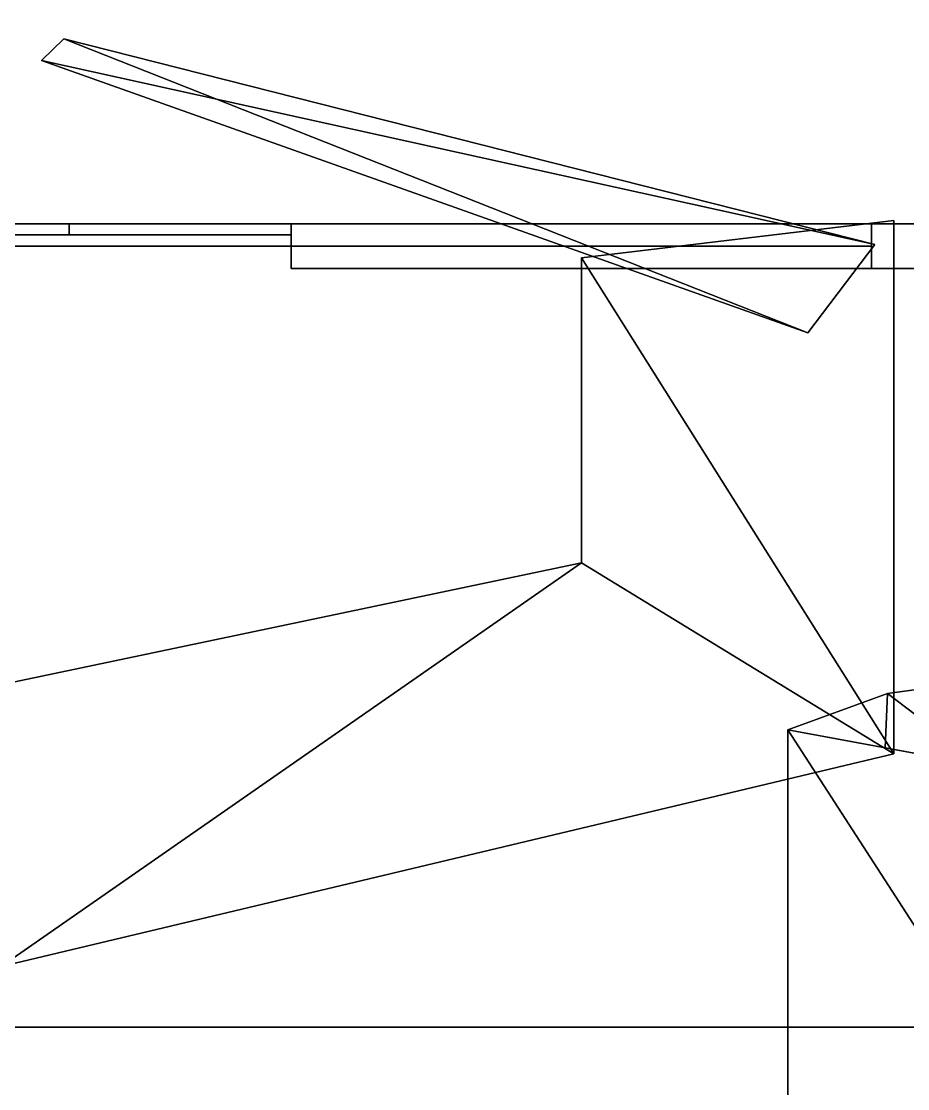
# Model space of a CAD drawing. Extents: x -469 to 3226, y 1395 to 4288.
# Drawn here: x 331.63 to 351.48, y 2120.65 to 2144.56 of the extents above; entities that cross this region are included whole.
import ezdxf

# ---------------------------------------------------------------- set-up
doc = ezdxf.new("R2010")
doc.units = 0
for name, color, linetype in [('LAYER0', 7, 'CONTINUOUS'), ('LAYER1', 7, 'CONTINUOUS'), ('LAYER14', 9, 'CONTINUOUS'), ('LAYER15', 253, 'CONTINUOUS'), ('LAYER16', 253, 'CONTINUOUS'), ('LAYER17', 28, 'CONTINUOUS'), ('LAYER18', 253, 'CONTINUOUS'), ('LAYER19', 253, 'CONTINUOUS'), ('LAYER20', 28, 'CONTINUOUS'), ('LAYER21', 253, 'CONTINUOUS'), ('LAYER22', 253, 'CONTINUOUS'), ('LAYER23', 28, 'CONTINUOUS'), ('LAYER24', 253, 'CONTINUOUS'), ('LAYER25', 253, 'CONTINUOUS'), ('LAYER26', 28, 'CONTINUOUS'), ('LAYER27', 253, 'CONTINUOUS'), ('LAYER28', 253, 'CONTINUOUS'), ('LAYER29', 28, 'CONTINUOUS'), ('LAYER3', 7, 'CONTINUOUS'), ('LAYER336', 9, 'CONTINUOUS'), ('LAYER4', 7, 'CONTINUOUS')]:
    doc.layers.add(name, color=color, linetype=linetype)

msp = doc.modelspace()

# ---------------------------------------------------------------- linework, layer by layer
at = {"layer": 'LAYER0', "invisible_edges": 1}
for points in [[(3116.174, 4288.024, -5), (-468.8259, 1395.024, -5), (-468.8259, 4288.024, -5), (3116.174, 4288.024, -5)], [(-468.8259, 1395.024, -5), (3116.174, 4288.024, -5), (3116.174, 1395.024, -5), (-468.8259, 1395.024, -5)], [(3116.174, 1395.024), (-468.8259, 4288.024), (-468.8259, 1395.024), (3116.174, 1395.024)], [(-468.8259, 4288.024), (3116.174, 1395.024), (3116.174, 4288.024), (-468.8259, 4288.024)]]:
    msp.add_3dface(points, dxfattribs=at)
at = {"layer": 'LAYER14', "invisible_edges": 1}
for points in [[(794.1741, 2158.024, 83), (318.1741, 2140.024, 83), (318.1741, 2158.024, 83), (794.1741, 2158.024, 83)], [(318.1741, 2140.024, 83), (794.1741, 2158.024, 83), (794.1741, 2140.024, 83), (318.1741, 2140.024, 83)], [(794.1741, 2140.024, 2377), (318.1741, 2158.024, 2377), (318.1741, 2140.024, 2377), (794.1741, 2140.024, 2377)], [(318.1741, 2158.024, 2377), (794.1741, 2140.024, 2377), (794.1741, 2158.024, 2377), (318.1741, 2158.024, 2377)], [(794.1741, 2140.024, 2377), (318.1741, 2140.024, 83), (794.1741, 2140.024, 83), (794.1741, 2140.024, 2377)], [(318.1741, 2140.024, 83), (794.1741, 2140.024, 2377), (318.1741, 2140.024, 2377), (318.1741, 2140.024, 83)]]:
    msp.add_3dface(points, dxfattribs=at)
at = {"layer": 'LAYER15'}
for points in [[(351.0303, 2129.498, 176.3), (351.0303, 2129.498, 189.7), (353.3816, 2129.818, 189.7), (351.0303, 2129.498, 176.3)], [(351.0303, 2129.498, 176.3), (353.3816, 2129.818, 189.7), (353.3816, 2129.818, 176.3), (351.0303, 2129.498, 176.3)], [(351.0303, 2129.498, 189.7), (353.1658, 2127.883, 189.7), (353.3816, 2129.818, 189.7), (351.0303, 2129.498, 189.7)], [(353.1658, 2127.883, 176.3), (351.0303, 2129.498, 176.3), (353.3816, 2129.818, 176.3), (353.1658, 2127.883, 176.3)], [(348.7991, 2128.69, 176.3), (348.7991, 2128.69, 189.7), (351.0303, 2129.498, 189.7), (348.7991, 2128.69, 176.3)], [(348.7991, 2128.69, 176.3), (351.0303, 2129.498, 189.7), (351.0303, 2129.498, 176.3), (348.7991, 2128.69, 176.3)], [(348.7991, 2128.69, 189.7), (350.9824, 2128.286, 189.7), (351.0303, 2129.498, 189.7), (348.7991, 2128.69, 189.7)], [(350.9824, 2128.286, 176.3), (348.7991, 2128.69, 176.3), (351.0303, 2129.498, 176.3), (350.9824, 2128.286, 176.3)], [(351.0303, 2129.498, 189.7), (350.9824, 2128.286, 189.7), (353.1658, 2127.883, 189.7), (351.0303, 2129.498, 189.7)], [(350.9824, 2128.286, 176.3), (351.0303, 2129.498, 176.3), (353.1658, 2127.883, 176.3), (350.9824, 2128.286, 176.3)], [(361.5081, 2109.035, 189.7), (361.8991, 2126.269, 189.7), (348.7991, 2128.69, 189.7), (361.5081, 2109.035, 189.7)], [(361.5081, 2109.035, 189.7), (348.7991, 2128.69, 189.7), (348.7991, 2109.035, 189.7), (361.5081, 2109.035, 189.7)], [(361.8991, 2126.269, 176.3), (361.5081, 2109.035, 176.3), (348.7991, 2128.69, 176.3), (361.8991, 2126.269, 176.3)], [(348.7991, 2128.69, 176.3), (361.5081, 2109.035, 176.3), (348.7991, 2109.035, 176.3), (348.7991, 2128.69, 176.3)], [(348.7991, 2128.69, 176.3), (348.7991, 2109.035, 176.3), (348.7991, 2128.69, 189.7), (348.7991, 2128.69, 176.3)], [(348.7991, 2128.69, 189.7), (348.7991, 2109.035, 176.3), (348.7991, 2109.035, 189.7), (348.7991, 2128.69, 189.7)]]:
    msp.add_3dface(points, dxfattribs=at)
at = {"layer": 'LAYER16'}
for points in [[(332.0841, 2143.685, 178), (332.5841, 2144.167, 178), (349.2441, 2137.584, 178), (332.0841, 2143.685, 178)], [(332.0841, 2143.685, 188), (350.7441, 2139.562, 188), (332.5841, 2144.167, 188), (332.0841, 2143.685, 188)], [(349.2441, 2137.584, 178), (332.5841, 2144.167, 178), (350.7441, 2139.562, 178), (349.2441, 2137.584, 178)], [(332.5841, 2144.167, 178), (332.5841, 2144.167, 188), (350.7441, 2139.562, 178), (332.5841, 2144.167, 178)], [(350.7441, 2139.562, 178), (332.5841, 2144.167, 188), (350.7441, 2139.562, 188), (350.7441, 2139.562, 178)], [(349.2441, 2137.584, 188), (350.7441, 2139.562, 188), (332.0841, 2143.685, 188), (349.2441, 2137.584, 188)], [(351.1741, 2128.15, 189), (351.1741, 2140.094, 189), (344.1741, 2139.263, 189), (351.1741, 2128.15, 189)], [(351.1741, 2140.094, 177), (351.1741, 2128.15, 177), (344.1741, 2139.263, 177), (351.1741, 2140.094, 177)], [(351.1741, 2128.15, 189), (351.1741, 2128.15, 177), (351.1741, 2140.094, 177), (351.1741, 2128.15, 189)], [(351.1741, 2128.15, 189), (351.1741, 2140.094, 177), (351.1741, 2140.094, 189), (351.1741, 2128.15, 189)], [(351.1741, 2128.15, 189), (344.1741, 2139.263, 189), (344.1741, 2132.431, 189), (351.1741, 2128.15, 189)], [(344.1741, 2139.263, 177), (351.1741, 2128.15, 177), (344.1741, 2132.431, 177), (344.1741, 2139.263, 177)], [(326.2141, 2128.657, 189), (331.1741, 2123.387, 189), (344.1741, 2132.431, 189), (326.2141, 2128.657, 189)], [(331.1741, 2123.387, 177), (326.2141, 2128.657, 177), (344.1741, 2132.431, 177), (331.1741, 2123.387, 177)], [(344.1741, 2132.431, 189), (331.1741, 2123.387, 189), (351.1741, 2128.15, 189), (344.1741, 2132.431, 189)], [(331.1741, 2123.387, 177), (344.1741, 2132.431, 177), (351.1741, 2128.15, 177), (331.1741, 2123.387, 177)], [(351.1741, 2128.15, 177), (351.1741, 2128.15, 189), (331.1741, 2123.387, 177), (351.1741, 2128.15, 177)], [(331.1741, 2123.387, 177), (351.1741, 2128.15, 189), (331.1741, 2123.387, 189), (331.1741, 2123.387, 177)]]:
    msp.add_3dface(points, dxfattribs=at)
at = {"layer": 'LAYER17'}
for points in [[(337.674, 2140.024, 174), (337.674, 2140.024, 162), (337.674, 2140.024, 174)], [(337.674, 2140.024, 192), (337.674, 2140.024, 204), (337.674, 2140.024, 192)], [(350.674, 2139.024, 174), (350.674, 2140.024, 174), (337.674, 2140.024, 174), (337.674, 2139.024, 174)], [(337.674, 2139.024, 174), (337.674, 2140.024, 174), (337.674, 2140.024, 162), (337.674, 2139.024, 162)], [(337.674, 2139.024, 162), (337.674, 2140.024, 162), (355.674, 2140.024, 162), (355.674, 2139.024, 162)], [(350.674, 2139.024, 192), (350.674, 2140.024, 192), (337.674, 2140.024, 192), (337.674, 2139.024, 192)], [(337.674, 2139.024, 192), (337.674, 2140.024, 192), (337.674, 2140.024, 204), (337.674, 2139.024, 204)], [(337.674, 2139.024, 204), (337.674, 2140.024, 204), (355.674, 2140.024, 204), (355.674, 2139.024, 204)], [(355.674, 2140.024, 162), (337.674, 2140.024, 162), (337.674, 2140.024, 204), (355.674, 2140.024, 204)], [(350.674, 2140.024, 174), (350.674, 2140.024, 192), (350.674, 2140.024, 174)], [(350.674, 2139.024, 174), (350.674, 2140.024, 174), (350.674, 2140.024, 192), (350.674, 2139.024, 192)], [(355.674, 2139.024, 162), (337.674, 2139.024, 162), (337.674, 2139.024, 162), (355.674, 2139.024, 162)], [(355.674, 2139.024, 204), (337.674, 2139.024, 204), (337.674, 2139.024, 204), (355.674, 2139.024, 204)]]:
    msp.add_3dface(points, dxfattribs=at)
for points, invisible_edges in [([(332.6991, 2139.774, 170.9896), (328.4816, 2139.774, 173.8076), (330.174, 2139.774, 177.5), (333.674, 2139.774, 177.5)], 10), ([(328.4816, 2139.774, 192.1924), (332.6991, 2139.774, 195.0104), (333.674, 2139.774, 188.5), (330.174, 2139.774, 188.5)], 10), ([(337.674, 2139.774, 170), (332.6991, 2139.774, 170.9896), (333.674, 2139.774, 177.5), (337.674, 2139.774, 174)], 2), ([(332.6991, 2139.774, 195.0104), (337.674, 2139.774, 196), (337.674, 2139.774, 192), (333.674, 2139.774, 188.5)], 8), ([(326.674, 2139.524, 188.5), (326.674, 2139.524, 177.5), (333.674, 2139.524, 177.5), (333.4645, 2139.524, 188.3167)], 4), ([(333.4645, 2139.524, 188.3167), (333.674, 2139.524, 177.5), (337.674, 2139.524, 174), (337.674, 2139.524, 192)], 5), ([(337.674, 2139.524, 192), (337.674, 2139.524, 174), (350.674, 2139.524, 174), (350.674, 2139.524, 192)], 1), ([(355.674, 2139.024, 162), (350.674, 2139.024, 174), (337.674, 2139.024, 174), (337.674, 2139.024, 162)], 1), ([(355.674, 2139.024, 204), (350.674, 2139.024, 192), (337.674, 2139.024, 192), (337.674, 2139.024, 204)], 1), ([(355.674, 2139.024, 204), (355.674, 2139.024, 162), (350.674, 2139.024, 174), (350.674, 2139.024, 192)], 10)]:
    msp.add_3dface(points, dxfattribs=dict(at, invisible_edges=invisible_edges))
at = {"layer": 'LAYER18'}
for points in [[(351.0303, 2129.498, 699.8), (351.0303, 2129.498, 713.2), (353.3816, 2129.818, 713.2), (351.0303, 2129.498, 699.8)], [(351.0303, 2129.498, 699.8), (353.3816, 2129.818, 713.2), (353.3816, 2129.818, 699.8), (351.0303, 2129.498, 699.8)], [(351.0303, 2129.498, 713.2), (353.1658, 2127.883, 713.2), (353.3816, 2129.818, 713.2), (351.0303, 2129.498, 713.2)], [(353.1658, 2127.883, 699.8), (351.0303, 2129.498, 699.8), (353.3816, 2129.818, 699.8), (353.1658, 2127.883, 699.8)], [(348.7991, 2128.69, 699.8), (348.7991, 2128.69, 713.2), (351.0303, 2129.498, 713.2), (348.7991, 2128.69, 699.8)], [(348.7991, 2128.69, 699.8), (351.0303, 2129.498, 713.2), (351.0303, 2129.498, 699.8), (348.7991, 2128.69, 699.8)], [(348.7991, 2128.69, 713.2), (350.9824, 2128.286, 713.2), (351.0303, 2129.498, 713.2), (348.7991, 2128.69, 713.2)], [(350.9824, 2128.286, 699.8), (348.7991, 2128.69, 699.8), (351.0303, 2129.498, 699.8), (350.9824, 2128.286, 699.8)], [(351.0303, 2129.498, 713.2), (350.9824, 2128.286, 713.2), (353.1658, 2127.883, 713.2), (351.0303, 2129.498, 713.2)], [(350.9824, 2128.286, 699.8), (351.0303, 2129.498, 699.8), (353.1658, 2127.883, 699.8), (350.9824, 2128.286, 699.8)], [(361.5081, 2109.035, 713.2), (361.8991, 2126.269, 713.2), (348.7991, 2128.69, 713.2), (361.5081, 2109.035, 713.2)], [(361.5081, 2109.035, 713.2), (348.7991, 2128.69, 713.2), (348.7991, 2109.035, 713.2), (361.5081, 2109.035, 713.2)], [(361.8991, 2126.269, 699.8), (361.5081, 2109.035, 699.8), (348.7991, 2128.69, 699.8), (361.8991, 2126.269, 699.8)], [(348.7991, 2128.69, 699.8), (361.5081, 2109.035, 699.8), (348.7991, 2109.035, 699.8), (348.7991, 2128.69, 699.8)], [(348.7991, 2128.69, 699.8), (348.7991, 2109.035, 699.8), (348.7991, 2128.69, 713.2), (348.7991, 2128.69, 699.8)], [(348.7991, 2128.69, 713.2), (348.7991, 2109.035, 699.8), (348.7991, 2109.035, 713.2), (348.7991, 2128.69, 713.2)]]:
    msp.add_3dface(points, dxfattribs=at)
at = {"layer": 'LAYER19'}
for points in [[(332.0841, 2143.685, 701.5), (332.5841, 2144.167, 701.5), (349.2441, 2137.584, 701.5), (332.0841, 2143.685, 701.5)], [(332.0841, 2143.685, 711.5), (350.7441, 2139.562, 711.5), (332.5841, 2144.167, 711.5), (332.0841, 2143.685, 711.5)], [(349.2441, 2137.584, 701.5), (332.5841, 2144.167, 701.5), (350.7441, 2139.562, 701.5), (349.2441, 2137.584, 701.5)], [(332.5841, 2144.167, 701.5), (332.5841, 2144.167, 711.5), (350.7441, 2139.562, 701.5), (332.5841, 2144.167, 701.5)], [(350.7441, 2139.562, 701.5), (332.5841, 2144.167, 711.5), (350.7441, 2139.562, 711.5), (350.7441, 2139.562, 701.5)], [(349.2441, 2137.584, 711.5), (350.7441, 2139.562, 711.5), (332.0841, 2143.685, 711.5), (349.2441, 2137.584, 711.5)], [(351.1741, 2128.15, 712.5), (351.1741, 2140.094, 712.5), (344.1741, 2139.263, 712.5), (351.1741, 2128.15, 712.5)], [(351.1741, 2140.094, 700.5), (351.1741, 2128.15, 700.5), (344.1741, 2139.263, 700.5), (351.1741, 2140.094, 700.5)], [(351.1741, 2128.15, 712.5), (351.1741, 2128.15, 700.5), (351.1741, 2140.094, 700.5), (351.1741, 2128.15, 712.5)], [(351.1741, 2128.15, 712.5), (351.1741, 2140.094, 700.5), (351.1741, 2140.094, 712.5), (351.1741, 2128.15, 712.5)], [(351.1741, 2128.15, 712.5), (344.1741, 2139.263, 712.5), (344.1741, 2132.431, 712.5), (351.1741, 2128.15, 712.5)], [(344.1741, 2139.263, 700.5), (351.1741, 2128.15, 700.5), (344.1741, 2132.431, 700.5), (344.1741, 2139.263, 700.5)], [(326.2141, 2128.657, 712.5), (331.1741, 2123.387, 712.5), (344.1741, 2132.431, 712.5), (326.2141, 2128.657, 712.5)], [(331.1741, 2123.387, 700.5), (326.2141, 2128.657, 700.5), (344.1741, 2132.431, 700.5), (331.1741, 2123.387, 700.5)], [(344.1741, 2132.431, 712.5), (331.1741, 2123.387, 712.5), (351.1741, 2128.15, 712.5), (344.1741, 2132.431, 712.5)], [(331.1741, 2123.387, 700.5), (344.1741, 2132.431, 700.5), (351.1741, 2128.15, 700.5), (331.1741, 2123.387, 700.5)], [(351.1741, 2128.15, 700.5), (351.1741, 2128.15, 712.5), (331.1741, 2123.387, 700.5), (351.1741, 2128.15, 700.5)], [(331.1741, 2123.387, 700.5), (351.1741, 2128.15, 712.5), (331.1741, 2123.387, 712.5), (331.1741, 2123.387, 700.5)]]:
    msp.add_3dface(points, dxfattribs=at)
at = {"layer": 'LAYER20'}
for points in [[(337.674, 2140.024, 697.5), (337.674, 2140.024, 685.5), (337.674, 2140.024, 697.5)], [(337.674, 2140.024, 715.5), (337.674, 2140.024, 727.5), (337.674, 2140.024, 715.5)], [(350.674, 2139.024, 697.5), (350.674, 2140.024, 697.5), (337.674, 2140.024, 697.5), (337.674, 2139.024, 697.5)], [(337.674, 2139.024, 697.5), (337.674, 2140.024, 697.5), (337.674, 2140.024, 685.5), (337.674, 2139.024, 685.5)], [(337.674, 2139.024, 685.5), (337.674, 2140.024, 685.5), (355.674, 2140.024, 685.5), (355.674, 2139.024, 685.5)], [(350.674, 2139.024, 715.5), (350.674, 2140.024, 715.5), (337.674, 2140.024, 715.5), (337.674, 2139.024, 715.5)], [(337.674, 2139.024, 715.5), (337.674, 2140.024, 715.5), (337.674, 2140.024, 727.5), (337.674, 2139.024, 727.5)], [(337.674, 2139.024, 727.5), (337.674, 2140.024, 727.5), (355.674, 2140.024, 727.5), (355.674, 2139.024, 727.5)], [(355.674, 2140.024, 685.5), (337.674, 2140.024, 685.5), (337.674, 2140.024, 727.5), (355.674, 2140.024, 727.5)], [(350.674, 2140.024, 697.5), (350.674, 2140.024, 715.5), (350.674, 2140.024, 697.5)], [(350.674, 2139.024, 697.5), (350.674, 2140.024, 697.5), (350.674, 2140.024, 715.5), (350.674, 2139.024, 715.5)], [(355.674, 2139.024, 685.5), (337.674, 2139.024, 685.5), (337.674, 2139.024, 685.5), (355.674, 2139.024, 685.5)], [(355.674, 2139.024, 727.5), (337.674, 2139.024, 727.5), (337.674, 2139.024, 727.5), (355.674, 2139.024, 727.5)]]:
    msp.add_3dface(points, dxfattribs=at)
for points, invisible_edges in [([(332.6991, 2139.774, 694.4896), (328.4816, 2139.774, 697.3076), (330.174, 2139.774, 701), (333.674, 2139.774, 701)], 10), ([(328.4816, 2139.774, 715.6924), (332.6991, 2139.774, 718.5104), (333.674, 2139.774, 712), (330.174, 2139.774, 712)], 10), ([(337.674, 2139.774, 693.5), (332.6991, 2139.774, 694.4896), (333.674, 2139.774, 701), (337.674, 2139.774, 697.5)], 2), ([(332.6991, 2139.774, 718.5104), (337.674, 2139.774, 719.5), (337.674, 2139.774, 715.5), (333.674, 2139.774, 712)], 8), ([(326.674, 2139.524, 712), (326.674, 2139.524, 701), (333.674, 2139.524, 701), (333.4645, 2139.524, 711.8167)], 4), ([(333.4645, 2139.524, 711.8167), (333.674, 2139.524, 701), (337.674, 2139.524, 697.5), (337.674, 2139.524, 715.5)], 5), ([(337.674, 2139.524, 715.5), (337.674, 2139.524, 697.5), (350.674, 2139.524, 697.5), (350.674, 2139.524, 715.5)], 1), ([(355.674, 2139.024, 685.5), (350.674, 2139.024, 697.5), (337.674, 2139.024, 697.5), (337.674, 2139.024, 685.5)], 1), ([(355.674, 2139.024, 727.5), (350.674, 2139.024, 715.5), (337.674, 2139.024, 715.5), (337.674, 2139.024, 727.5)], 1), ([(355.674, 2139.024, 727.5), (355.674, 2139.024, 685.5), (350.674, 2139.024, 697.5), (350.674, 2139.024, 715.5)], 10)]:
    msp.add_3dface(points, dxfattribs=dict(at, invisible_edges=invisible_edges))
at = {"layer": 'LAYER21'}
for points in [[(351.0303, 2129.498, 1223.3), (351.0303, 2129.498, 1236.7), (353.3816, 2129.818, 1236.7), (351.0303, 2129.498, 1223.3)], [(351.0303, 2129.498, 1223.3), (353.3816, 2129.818, 1236.7), (353.3816, 2129.818, 1223.3), (351.0303, 2129.498, 1223.3)], [(351.0303, 2129.498, 1236.7), (353.1658, 2127.883, 1236.7), (353.3816, 2129.818, 1236.7), (351.0303, 2129.498, 1236.7)], [(353.1658, 2127.883, 1223.3), (351.0303, 2129.498, 1223.3), (353.3816, 2129.818, 1223.3), (353.1658, 2127.883, 1223.3)], [(348.7991, 2128.69, 1223.3), (348.7991, 2128.69, 1236.7), (351.0303, 2129.498, 1236.7), (348.7991, 2128.69, 1223.3)], [(348.7991, 2128.69, 1223.3), (351.0303, 2129.498, 1236.7), (351.0303, 2129.498, 1223.3), (348.7991, 2128.69, 1223.3)], [(348.7991, 2128.69, 1236.7), (350.9824, 2128.286, 1236.7), (351.0303, 2129.498, 1236.7), (348.7991, 2128.69, 1236.7)], [(350.9824, 2128.286, 1223.3), (348.7991, 2128.69, 1223.3), (351.0303, 2129.498, 1223.3), (350.9824, 2128.286, 1223.3)], [(351.0303, 2129.498, 1236.7), (350.9824, 2128.286, 1236.7), (353.1658, 2127.883, 1236.7), (351.0303, 2129.498, 1236.7)], [(350.9824, 2128.286, 1223.3), (351.0303, 2129.498, 1223.3), (353.1658, 2127.883, 1223.3), (350.9824, 2128.286, 1223.3)], [(361.5081, 2109.035, 1236.7), (361.8991, 2126.269, 1236.7), (348.7991, 2128.69, 1236.7), (361.5081, 2109.035, 1236.7)], [(361.5081, 2109.035, 1236.7), (348.7991, 2128.69, 1236.7), (348.7991, 2109.035, 1236.7), (361.5081, 2109.035, 1236.7)], [(361.8991, 2126.269, 1223.3), (361.5081, 2109.035, 1223.3), (348.7991, 2128.69, 1223.3), (361.8991, 2126.269, 1223.3)], [(348.7991, 2128.69, 1223.3), (361.5081, 2109.035, 1223.3), (348.7991, 2109.035, 1223.3), (348.7991, 2128.69, 1223.3)], [(348.7991, 2128.69, 1223.3), (348.7991, 2109.035, 1223.3), (348.7991, 2128.69, 1236.7), (348.7991, 2128.69, 1223.3)], [(348.7991, 2128.69, 1236.7), (348.7991, 2109.035, 1223.3), (348.7991, 2109.035, 1236.7), (348.7991, 2128.69, 1236.7)]]:
    msp.add_3dface(points, dxfattribs=at)
at = {"layer": 'LAYER22'}
for points in [[(332.0841, 2143.685, 1225), (332.5841, 2144.167, 1225), (349.2441, 2137.584, 1225), (332.0841, 2143.685, 1225)], [(332.0841, 2143.685, 1235), (350.7441, 2139.562, 1235), (332.5841, 2144.167, 1235), (332.0841, 2143.685, 1235)], [(349.2441, 2137.584, 1225), (332.5841, 2144.167, 1225), (350.7441, 2139.562, 1225), (349.2441, 2137.584, 1225)], [(332.5841, 2144.167, 1225), (332.5841, 2144.167, 1235), (350.7441, 2139.562, 1225), (332.5841, 2144.167, 1225)], [(350.7441, 2139.562, 1225), (332.5841, 2144.167, 1235), (350.7441, 2139.562, 1235), (350.7441, 2139.562, 1225)], [(349.2441, 2137.584, 1235), (350.7441, 2139.562, 1235), (332.0841, 2143.685, 1235), (349.2441, 2137.584, 1235)], [(351.1741, 2128.15, 1236), (351.1741, 2140.094, 1236), (344.1741, 2139.263, 1236), (351.1741, 2128.15, 1236)], [(351.1741, 2140.094, 1224), (351.1741, 2128.15, 1224), (344.1741, 2139.263, 1224), (351.1741, 2140.094, 1224)], [(351.1741, 2128.15, 1236), (351.1741, 2128.15, 1224), (351.1741, 2140.094, 1224), (351.1741, 2128.15, 1236)], [(351.1741, 2128.15, 1236), (351.1741, 2140.094, 1224), (351.1741, 2140.094, 1236), (351.1741, 2128.15, 1236)], [(351.1741, 2128.15, 1236), (344.1741, 2139.263, 1236), (344.1741, 2132.431, 1236), (351.1741, 2128.15, 1236)], [(344.1741, 2139.263, 1224), (351.1741, 2128.15, 1224), (344.1741, 2132.431, 1224), (344.1741, 2139.263, 1224)], [(326.2141, 2128.657, 1236), (331.1741, 2123.387, 1236), (344.1741, 2132.431, 1236), (326.2141, 2128.657, 1236)], [(331.1741, 2123.387, 1224), (326.2141, 2128.657, 1224), (344.1741, 2132.431, 1224), (331.1741, 2123.387, 1224)], [(344.1741, 2132.431, 1236), (331.1741, 2123.387, 1236), (351.1741, 2128.15, 1236), (344.1741, 2132.431, 1236)], [(331.1741, 2123.387, 1224), (344.1741, 2132.431, 1224), (351.1741, 2128.15, 1224), (331.1741, 2123.387, 1224)], [(351.1741, 2128.15, 1224), (351.1741, 2128.15, 1236), (331.1741, 2123.387, 1224), (351.1741, 2128.15, 1224)], [(331.1741, 2123.387, 1224), (351.1741, 2128.15, 1236), (331.1741, 2123.387, 1236), (331.1741, 2123.387, 1224)]]:
    msp.add_3dface(points, dxfattribs=at)
at = {"layer": 'LAYER23'}
for points in [[(337.674, 2140.024, 1221), (337.674, 2140.024, 1209), (337.674, 2140.024, 1221)], [(337.674, 2140.024, 1239), (337.674, 2140.024, 1251), (337.674, 2140.024, 1239)], [(350.674, 2139.024, 1221), (350.674, 2140.024, 1221), (337.674, 2140.024, 1221), (337.674, 2139.024, 1221)], [(337.674, 2139.024, 1221), (337.674, 2140.024, 1221), (337.674, 2140.024, 1209), (337.674, 2139.024, 1209)], [(337.674, 2139.024, 1209), (337.674, 2140.024, 1209), (355.674, 2140.024, 1209), (355.674, 2139.024, 1209)], [(350.674, 2139.024, 1239), (350.674, 2140.024, 1239), (337.674, 2140.024, 1239), (337.674, 2139.024, 1239)], [(337.674, 2139.024, 1239), (337.674, 2140.024, 1239), (337.674, 2140.024, 1251), (337.674, 2139.024, 1251)], [(337.674, 2139.024, 1251), (337.674, 2140.024, 1251), (355.674, 2140.024, 1251), (355.674, 2139.024, 1251)], [(355.674, 2140.024, 1209), (337.674, 2140.024, 1209), (337.674, 2140.024, 1251), (355.674, 2140.024, 1251)], [(350.674, 2140.024, 1221), (350.674, 2140.024, 1239), (350.674, 2140.024, 1221)], [(350.674, 2139.024, 1221), (350.674, 2140.024, 1221), (350.674, 2140.024, 1239), (350.674, 2139.024, 1239)], [(355.674, 2139.024, 1209), (337.674, 2139.024, 1209), (337.674, 2139.024, 1209), (355.674, 2139.024, 1209)], [(355.674, 2139.024, 1251), (337.674, 2139.024, 1251), (337.674, 2139.024, 1251), (355.674, 2139.024, 1251)]]:
    msp.add_3dface(points, dxfattribs=at)
for points, invisible_edges in [([(332.6991, 2139.774, 1217.99), (328.4816, 2139.774, 1220.808), (330.174, 2139.774, 1224.5), (333.674, 2139.774, 1224.5)], 10), ([(328.4816, 2139.774, 1239.192), (332.6991, 2139.774, 1242.01), (333.674, 2139.774, 1235.5), (330.174, 2139.774, 1235.5)], 10), ([(337.674, 2139.774, 1217), (332.6991, 2139.774, 1217.99), (333.674, 2139.774, 1224.5), (337.674, 2139.774, 1221)], 2), ([(332.6991, 2139.774, 1242.01), (337.674, 2139.774, 1243), (337.674, 2139.774, 1239), (333.674, 2139.774, 1235.5)], 8), ([(326.674, 2139.524, 1235.5), (326.674, 2139.524, 1224.5), (333.674, 2139.524, 1224.5), (333.4645, 2139.524, 1235.317)], 4), ([(333.4645, 2139.524, 1235.317), (333.674, 2139.524, 1224.5), (337.674, 2139.524, 1221), (337.674, 2139.524, 1239)], 5), ([(337.674, 2139.524, 1239), (337.674, 2139.524, 1221), (350.674, 2139.524, 1221), (350.674, 2139.524, 1239)], 1), ([(355.674, 2139.024, 1209), (350.674, 2139.024, 1221), (337.674, 2139.024, 1221), (337.674, 2139.024, 1209)], 1), ([(355.674, 2139.024, 1251), (350.674, 2139.024, 1239), (337.674, 2139.024, 1239), (337.674, 2139.024, 1251)], 1), ([(355.674, 2139.024, 1251), (355.674, 2139.024, 1209), (350.674, 2139.024, 1221), (350.674, 2139.024, 1239)], 10)]:
    msp.add_3dface(points, dxfattribs=dict(at, invisible_edges=invisible_edges))
at = {"layer": 'LAYER24'}
for points in [[(351.0303, 2129.498, 1746.8), (351.0303, 2129.498, 1760.2), (353.3816, 2129.818, 1760.2), (351.0303, 2129.498, 1746.8)], [(351.0303, 2129.498, 1746.8), (353.3816, 2129.818, 1760.2), (353.3816, 2129.818, 1746.8), (351.0303, 2129.498, 1746.8)], [(351.0303, 2129.498, 1760.2), (353.1658, 2127.883, 1760.2), (353.3816, 2129.818, 1760.2), (351.0303, 2129.498, 1760.2)], [(353.1658, 2127.883, 1746.8), (351.0303, 2129.498, 1746.8), (353.3816, 2129.818, 1746.8), (353.1658, 2127.883, 1746.8)], [(348.7991, 2128.69, 1746.8), (348.7991, 2128.69, 1760.2), (351.0303, 2129.498, 1760.2), (348.7991, 2128.69, 1746.8)], [(348.7991, 2128.69, 1746.8), (351.0303, 2129.498, 1760.2), (351.0303, 2129.498, 1746.8), (348.7991, 2128.69, 1746.8)], [(348.7991, 2128.69, 1760.2), (350.9824, 2128.286, 1760.2), (351.0303, 2129.498, 1760.2), (348.7991, 2128.69, 1760.2)], [(350.9824, 2128.286, 1746.8), (348.7991, 2128.69, 1746.8), (351.0303, 2129.498, 1746.8), (350.9824, 2128.286, 1746.8)], [(351.0303, 2129.498, 1760.2), (350.9824, 2128.286, 1760.2), (353.1658, 2127.883, 1760.2), (351.0303, 2129.498, 1760.2)], [(350.9824, 2128.286, 1746.8), (351.0303, 2129.498, 1746.8), (353.1658, 2127.883, 1746.8), (350.9824, 2128.286, 1746.8)], [(361.5081, 2109.035, 1760.2), (361.8991, 2126.269, 1760.2), (348.7991, 2128.69, 1760.2), (361.5081, 2109.035, 1760.2)], [(361.5081, 2109.035, 1760.2), (348.7991, 2128.69, 1760.2), (348.7991, 2109.035, 1760.2), (361.5081, 2109.035, 1760.2)], [(361.8991, 2126.269, 1746.8), (361.5081, 2109.035, 1746.8), (348.7991, 2128.69, 1746.8), (361.8991, 2126.269, 1746.8)], [(348.7991, 2128.69, 1746.8), (361.5081, 2109.035, 1746.8), (348.7991, 2109.035, 1746.8), (348.7991, 2128.69, 1746.8)], [(348.7991, 2128.69, 1746.8), (348.7991, 2109.035, 1746.8), (348.7991, 2128.69, 1760.2), (348.7991, 2128.69, 1746.8)], [(348.7991, 2128.69, 1760.2), (348.7991, 2109.035, 1746.8), (348.7991, 2109.035, 1760.2), (348.7991, 2128.69, 1760.2)]]:
    msp.add_3dface(points, dxfattribs=at)
at = {"layer": 'LAYER25'}
for points in [[(332.0841, 2143.685, 1748.5), (332.5841, 2144.167, 1748.5), (349.2441, 2137.584, 1748.5), (332.0841, 2143.685, 1748.5)], [(332.0841, 2143.685, 1758.5), (350.7441, 2139.562, 1758.5), (332.5841, 2144.167, 1758.5), (332.0841, 2143.685, 1758.5)], [(349.2441, 2137.584, 1748.5), (332.5841, 2144.167, 1748.5), (350.7441, 2139.562, 1748.5), (349.2441, 2137.584, 1748.5)], [(332.5841, 2144.167, 1748.5), (332.5841, 2144.167, 1758.5), (350.7441, 2139.562, 1748.5), (332.5841, 2144.167, 1748.5)], [(350.7441, 2139.562, 1748.5), (332.5841, 2144.167, 1758.5), (350.7441, 2139.562, 1758.5), (350.7441, 2139.562, 1748.5)], [(349.2441, 2137.584, 1758.5), (350.7441, 2139.562, 1758.5), (332.0841, 2143.685, 1758.5), (349.2441, 2137.584, 1758.5)], [(351.1741, 2128.15, 1759.5), (351.1741, 2140.094, 1759.5), (344.1741, 2139.263, 1759.5), (351.1741, 2128.15, 1759.5)], [(351.1741, 2140.094, 1747.5), (351.1741, 2128.15, 1747.5), (344.1741, 2139.263, 1747.5), (351.1741, 2140.094, 1747.5)], [(351.1741, 2128.15, 1759.5), (351.1741, 2128.15, 1747.5), (351.1741, 2140.094, 1747.5), (351.1741, 2128.15, 1759.5)], [(351.1741, 2128.15, 1759.5), (351.1741, 2140.094, 1747.5), (351.1741, 2140.094, 1759.5), (351.1741, 2128.15, 1759.5)], [(351.1741, 2128.15, 1759.5), (344.1741, 2139.263, 1759.5), (344.1741, 2132.431, 1759.5), (351.1741, 2128.15, 1759.5)], [(344.1741, 2139.263, 1747.5), (351.1741, 2128.15, 1747.5), (344.1741, 2132.431, 1747.5), (344.1741, 2139.263, 1747.5)], [(326.2141, 2128.657, 1759.5), (331.1741, 2123.387, 1759.5), (344.1741, 2132.431, 1759.5), (326.2141, 2128.657, 1759.5)], [(331.1741, 2123.387, 1747.5), (326.2141, 2128.657, 1747.5), (344.1741, 2132.431, 1747.5), (331.1741, 2123.387, 1747.5)], [(344.1741, 2132.431, 1759.5), (331.1741, 2123.387, 1759.5), (351.1741, 2128.15, 1759.5), (344.1741, 2132.431, 1759.5)], [(331.1741, 2123.387, 1747.5), (344.1741, 2132.431, 1747.5), (351.1741, 2128.15, 1747.5), (331.1741, 2123.387, 1747.5)], [(351.1741, 2128.15, 1747.5), (351.1741, 2128.15, 1759.5), (331.1741, 2123.387, 1747.5), (351.1741, 2128.15, 1747.5)], [(331.1741, 2123.387, 1747.5), (351.1741, 2128.15, 1759.5), (331.1741, 2123.387, 1759.5), (331.1741, 2123.387, 1747.5)]]:
    msp.add_3dface(points, dxfattribs=at)
at = {"layer": 'LAYER26'}
for points in [[(337.674, 2140.024, 1744.5), (337.674, 2140.024, 1732.5), (337.674, 2140.024, 1744.5)], [(337.674, 2140.024, 1762.5), (337.674, 2140.024, 1774.5), (337.674, 2140.024, 1762.5)], [(350.674, 2139.024, 1744.5), (350.674, 2140.024, 1744.5), (337.674, 2140.024, 1744.5), (337.674, 2139.024, 1744.5)], [(337.674, 2139.024, 1744.5), (337.674, 2140.024, 1744.5), (337.674, 2140.024, 1732.5), (337.674, 2139.024, 1732.5)], [(337.674, 2139.024, 1732.5), (337.674, 2140.024, 1732.5), (355.674, 2140.024, 1732.5), (355.674, 2139.024, 1732.5)], [(350.674, 2139.024, 1762.5), (350.674, 2140.024, 1762.5), (337.674, 2140.024, 1762.5), (337.674, 2139.024, 1762.5)], [(337.674, 2139.024, 1762.5), (337.674, 2140.024, 1762.5), (337.674, 2140.024, 1774.5), (337.674, 2139.024, 1774.5)], [(337.674, 2139.024, 1774.5), (337.674, 2140.024, 1774.5), (355.674, 2140.024, 1774.5), (355.674, 2139.024, 1774.5)], [(355.674, 2140.024, 1732.5), (337.674, 2140.024, 1732.5), (337.674, 2140.024, 1774.5), (355.674, 2140.024, 1774.5)], [(350.674, 2140.024, 1744.5), (350.674, 2140.024, 1762.5), (350.674, 2140.024, 1744.5)], [(350.674, 2139.024, 1744.5), (350.674, 2140.024, 1744.5), (350.674, 2140.024, 1762.5), (350.674, 2139.024, 1762.5)], [(355.674, 2139.024, 1732.5), (337.674, 2139.024, 1732.5), (337.674, 2139.024, 1732.5), (355.674, 2139.024, 1732.5)], [(355.674, 2139.024, 1774.5), (337.674, 2139.024, 1774.5), (337.674, 2139.024, 1774.5), (355.674, 2139.024, 1774.5)]]:
    msp.add_3dface(points, dxfattribs=at)
for points, invisible_edges in [([(332.6991, 2139.774, 1741.49), (328.4816, 2139.774, 1744.308), (330.174, 2139.774, 1748), (333.674, 2139.774, 1748)], 10), ([(328.4816, 2139.774, 1762.692), (332.6991, 2139.774, 1765.51), (333.674, 2139.774, 1759), (330.174, 2139.774, 1759)], 10), ([(337.674, 2139.774, 1740.5), (332.6991, 2139.774, 1741.49), (333.674, 2139.774, 1748), (337.674, 2139.774, 1744.5)], 2), ([(332.6991, 2139.774, 1765.51), (337.674, 2139.774, 1766.5), (337.674, 2139.774, 1762.5), (333.674, 2139.774, 1759)], 8), ([(326.674, 2139.524, 1759), (326.674, 2139.524, 1748), (333.674, 2139.524, 1748), (333.4645, 2139.524, 1758.817)], 4), ([(333.4645, 2139.524, 1758.817), (333.674, 2139.524, 1748), (337.674, 2139.524, 1744.5), (337.674, 2139.524, 1762.5)], 5), ([(337.674, 2139.524, 1762.5), (337.674, 2139.524, 1744.5), (350.674, 2139.524, 1744.5), (350.674, 2139.524, 1762.5)], 1), ([(355.674, 2139.024, 1732.5), (350.674, 2139.024, 1744.5), (337.674, 2139.024, 1744.5), (337.674, 2139.024, 1732.5)], 1), ([(355.674, 2139.024, 1774.5), (350.674, 2139.024, 1762.5), (337.674, 2139.024, 1762.5), (337.674, 2139.024, 1774.5)], 1), ([(355.674, 2139.024, 1774.5), (355.674, 2139.024, 1732.5), (350.674, 2139.024, 1744.5), (350.674, 2139.024, 1762.5)], 10)]:
    msp.add_3dface(points, dxfattribs=dict(at, invisible_edges=invisible_edges))
at = {"layer": 'LAYER27'}
for points in [[(351.0303, 2129.498, 2270.3), (351.0303, 2129.498, 2283.7), (353.3816, 2129.818, 2283.7), (351.0303, 2129.498, 2270.3)], [(351.0303, 2129.498, 2270.3), (353.3816, 2129.818, 2283.7), (353.3816, 2129.818, 2270.3), (351.0303, 2129.498, 2270.3)], [(351.0303, 2129.498, 2283.7), (353.1658, 2127.883, 2283.7), (353.3816, 2129.818, 2283.7), (351.0303, 2129.498, 2283.7)], [(353.1658, 2127.883, 2270.3), (351.0303, 2129.498, 2270.3), (353.3816, 2129.818, 2270.3), (353.1658, 2127.883, 2270.3)], [(348.7991, 2128.69, 2270.3), (348.7991, 2128.69, 2283.7), (351.0303, 2129.498, 2283.7), (348.7991, 2128.69, 2270.3)], [(348.7991, 2128.69, 2270.3), (351.0303, 2129.498, 2283.7), (351.0303, 2129.498, 2270.3), (348.7991, 2128.69, 2270.3)], [(348.7991, 2128.69, 2283.7), (350.9824, 2128.286, 2283.7), (351.0303, 2129.498, 2283.7), (348.7991, 2128.69, 2283.7)], [(350.9824, 2128.286, 2270.3), (348.7991, 2128.69, 2270.3), (351.0303, 2129.498, 2270.3), (350.9824, 2128.286, 2270.3)], [(351.0303, 2129.498, 2283.7), (350.9824, 2128.286, 2283.7), (353.1658, 2127.883, 2283.7), (351.0303, 2129.498, 2283.7)], [(350.9824, 2128.286, 2270.3), (351.0303, 2129.498, 2270.3), (353.1658, 2127.883, 2270.3), (350.9824, 2128.286, 2270.3)], [(361.5081, 2109.035, 2283.7), (361.8991, 2126.269, 2283.7), (348.7991, 2128.69, 2283.7), (361.5081, 2109.035, 2283.7)], [(361.5081, 2109.035, 2283.7), (348.7991, 2128.69, 2283.7), (348.7991, 2109.035, 2283.7), (361.5081, 2109.035, 2283.7)], [(361.8991, 2126.269, 2270.3), (361.5081, 2109.035, 2270.3), (348.7991, 2128.69, 2270.3), (361.8991, 2126.269, 2270.3)], [(348.7991, 2128.69, 2270.3), (361.5081, 2109.035, 2270.3), (348.7991, 2109.035, 2270.3), (348.7991, 2128.69, 2270.3)], [(348.7991, 2128.69, 2270.3), (348.7991, 2109.035, 2270.3), (348.7991, 2128.69, 2283.7), (348.7991, 2128.69, 2270.3)], [(348.7991, 2128.69, 2283.7), (348.7991, 2109.035, 2270.3), (348.7991, 2109.035, 2283.7), (348.7991, 2128.69, 2283.7)]]:
    msp.add_3dface(points, dxfattribs=at)
at = {"layer": 'LAYER28'}
for points in [[(332.0841, 2143.685, 2272), (332.5841, 2144.167, 2272), (349.2441, 2137.584, 2272), (332.0841, 2143.685, 2272)], [(332.0841, 2143.685, 2282), (350.7441, 2139.562, 2282), (332.5841, 2144.167, 2282), (332.0841, 2143.685, 2282)], [(349.2441, 2137.584, 2272), (332.5841, 2144.167, 2272), (350.7441, 2139.562, 2272), (349.2441, 2137.584, 2272)], [(332.5841, 2144.167, 2272), (332.5841, 2144.167, 2282), (350.7441, 2139.562, 2272), (332.5841, 2144.167, 2272)], [(350.7441, 2139.562, 2272), (332.5841, 2144.167, 2282), (350.7441, 2139.562, 2282), (350.7441, 2139.562, 2272)], [(349.2441, 2137.584, 2282), (350.7441, 2139.562, 2282), (332.0841, 2143.685, 2282), (349.2441, 2137.584, 2282)], [(351.1741, 2128.15, 2283), (351.1741, 2140.094, 2283), (344.1741, 2139.263, 2283), (351.1741, 2128.15, 2283)], [(351.1741, 2140.094, 2271), (351.1741, 2128.15, 2271), (344.1741, 2139.263, 2271), (351.1741, 2140.094, 2271)], [(351.1741, 2128.15, 2283), (351.1741, 2128.15, 2271), (351.1741, 2140.094, 2271), (351.1741, 2128.15, 2283)], [(351.1741, 2128.15, 2283), (351.1741, 2140.094, 2271), (351.1741, 2140.094, 2283), (351.1741, 2128.15, 2283)], [(351.1741, 2128.15, 2283), (344.1741, 2139.263, 2283), (344.1741, 2132.431, 2283), (351.1741, 2128.15, 2283)], [(344.1741, 2139.263, 2271), (351.1741, 2128.15, 2271), (344.1741, 2132.431, 2271), (344.1741, 2139.263, 2271)], [(326.2141, 2128.657, 2283), (331.1741, 2123.387, 2283), (344.1741, 2132.431, 2283), (326.2141, 2128.657, 2283)], [(331.1741, 2123.387, 2271), (326.2141, 2128.657, 2271), (344.1741, 2132.431, 2271), (331.1741, 2123.387, 2271)], [(344.1741, 2132.431, 2283), (331.1741, 2123.387, 2283), (351.1741, 2128.15, 2283), (344.1741, 2132.431, 2283)], [(331.1741, 2123.387, 2271), (344.1741, 2132.431, 2271), (351.1741, 2128.15, 2271), (331.1741, 2123.387, 2271)], [(351.1741, 2128.15, 2271), (351.1741, 2128.15, 2283), (331.1741, 2123.387, 2271), (351.1741, 2128.15, 2271)], [(331.1741, 2123.387, 2271), (351.1741, 2128.15, 2283), (331.1741, 2123.387, 2283), (331.1741, 2123.387, 2271)]]:
    msp.add_3dface(points, dxfattribs=at)
at = {"layer": 'LAYER29'}
for points in [[(337.674, 2140.024, 2268), (337.674, 2140.024, 2256), (337.674, 2140.024, 2268)], [(337.674, 2140.024, 2286), (337.674, 2140.024, 2298), (337.674, 2140.024, 2286)], [(350.674, 2139.024, 2268), (350.674, 2140.024, 2268), (337.674, 2140.024, 2268), (337.674, 2139.024, 2268)], [(337.674, 2139.024, 2268), (337.674, 2140.024, 2268), (337.674, 2140.024, 2256), (337.674, 2139.024, 2256)], [(337.674, 2139.024, 2256), (337.674, 2140.024, 2256), (355.674, 2140.024, 2256), (355.674, 2139.024, 2256)], [(350.674, 2139.024, 2286), (350.674, 2140.024, 2286), (337.674, 2140.024, 2286), (337.674, 2139.024, 2286)], [(337.674, 2139.024, 2286), (337.674, 2140.024, 2286), (337.674, 2140.024, 2298), (337.674, 2139.024, 2298)], [(337.674, 2139.024, 2298), (337.674, 2140.024, 2298), (355.674, 2140.024, 2298), (355.674, 2139.024, 2298)], [(355.674, 2140.024, 2256), (337.674, 2140.024, 2256), (337.674, 2140.024, 2298), (355.674, 2140.024, 2298)], [(350.674, 2140.024, 2268), (350.674, 2140.024, 2286), (350.674, 2140.024, 2268)], [(350.674, 2139.024, 2268), (350.674, 2140.024, 2268), (350.674, 2140.024, 2286), (350.674, 2139.024, 2286)], [(355.674, 2139.024, 2256), (337.674, 2139.024, 2256), (337.674, 2139.024, 2256), (355.674, 2139.024, 2256)], [(355.674, 2139.024, 2298), (337.674, 2139.024, 2298), (337.674, 2139.024, 2298), (355.674, 2139.024, 2298)]]:
    msp.add_3dface(points, dxfattribs=at)
for points, invisible_edges in [([(332.6991, 2139.774, 2264.99), (328.4816, 2139.774, 2267.808), (330.174, 2139.774, 2271.5), (333.674, 2139.774, 2271.5)], 10), ([(328.4816, 2139.774, 2286.192), (332.6991, 2139.774, 2289.01), (333.674, 2139.774, 2282.5), (330.174, 2139.774, 2282.5)], 10), ([(337.674, 2139.774, 2264), (332.6991, 2139.774, 2264.99), (333.674, 2139.774, 2271.5), (337.674, 2139.774, 2268)], 2), ([(332.6991, 2139.774, 2289.01), (337.674, 2139.774, 2290), (337.674, 2139.774, 2286), (333.674, 2139.774, 2282.5)], 8), ([(326.674, 2139.524, 2282.5), (326.674, 2139.524, 2271.5), (333.674, 2139.524, 2271.5), (333.4645, 2139.524, 2282.317)], 4), ([(333.4645, 2139.524, 2282.317), (333.674, 2139.524, 2271.5), (337.674, 2139.524, 2268), (337.674, 2139.524, 2286)], 5), ([(337.674, 2139.524, 2286), (337.674, 2139.524, 2268), (350.674, 2139.524, 2268), (350.674, 2139.524, 2286)], 1), ([(355.674, 2139.024, 2256), (350.674, 2139.024, 2268), (337.674, 2139.024, 2268), (337.674, 2139.024, 2256)], 1), ([(355.674, 2139.024, 2298), (350.674, 2139.024, 2286), (337.674, 2139.024, 2286), (337.674, 2139.024, 2298)], 1), ([(355.674, 2139.024, 2298), (355.674, 2139.024, 2256), (350.674, 2139.024, 2268), (350.674, 2139.024, 2286)], 10)]:
    msp.add_3dface(points, dxfattribs=dict(at, invisible_edges=invisible_edges))
at = {"layer": 'LAYER3', "invisible_edges": 1}
for points in [[(778.1741, 1560.024, 2379), (-235.8259, 2140.024, 2379), (-235.8259, 1560.024, 2379), (778.1741, 1560.024, 2379)], [(-235.8259, 2140.024, 2379), (778.1741, 1560.024, 2379), (778.1741, 2140.024, 2379), (-235.8259, 2140.024, 2379)], [(778.1741, 2140.024, 2361), (-235.8259, 2140.024, 2379), (778.1741, 2140.024, 2379), (778.1741, 2140.024, 2361)], [(-235.8259, 2140.024, 2379), (778.1741, 2140.024, 2361), (-235.8259, 2140.024, 2361), (-235.8259, 2140.024, 2379)], [(778.1741, 2140.024, 2361), (-235.8259, 1560.024, 2361), (-235.8259, 2140.024, 2361), (778.1741, 2140.024, 2361)], [(-235.8259, 1560.024, 2361), (778.1741, 2140.024, 2361), (778.1741, 1560.024, 2361), (-235.8259, 1560.024, 2361)]]:
    msp.add_3dface(points, dxfattribs=at)
at = {"layer": 'LAYER336', "invisible_edges": 1}
for points in [[(236.1741, 2140.024, 2380), (796.1741, 2122.024, 2380), (236.1741, 2122.024, 2380), (236.1741, 2140.024, 2380)], [(796.1741, 2122.024, 2380), (236.1741, 2140.024, 2380), (796.1741, 2140.024, 2380), (796.1741, 2122.024, 2380)], [(796.1741, 2140.024, 2440), (236.1741, 2122.024, 2440), (796.1741, 2122.024, 2440), (796.1741, 2140.024, 2440)], [(236.1741, 2122.024, 2440), (796.1741, 2140.024, 2440), (236.1741, 2140.024, 2440), (236.1741, 2122.024, 2440)], [(236.1741, 2140.024, 2380), (796.1741, 2140.024, 2440), (796.1741, 2140.024, 2380), (236.1741, 2140.024, 2380)], [(796.1741, 2140.024, 2440), (236.1741, 2140.024, 2380), (236.1741, 2140.024, 2440), (796.1741, 2140.024, 2440)], [(236.1741, 2122.024, 2440), (796.1741, 2122.024, 2380), (796.1741, 2122.024, 2440), (236.1741, 2122.024, 2440)], [(796.1741, 2122.024, 2380), (236.1741, 2122.024, 2440), (236.1741, 2122.024, 2380), (796.1741, 2122.024, 2380)]]:
    msp.add_3dface(points, dxfattribs=at)
at = {"layer": 'LAYER4', "invisible_edges": 1}
for points in [[(-235.8259, 1560.024, 80), (778.1741, 2140.024, 80), (778.1741, 1560.024, 80), (-235.8259, 1560.024, 80)], [(778.1741, 2140.024, 80), (-235.8259, 1560.024, 80), (-235.8259, 2140.024, 80), (778.1741, 2140.024, 80)], [(-235.8259, 2140.024, 98), (778.1741, 2140.024, 80), (-235.8259, 2140.024, 80), (-235.8259, 2140.024, 98)], [(778.1741, 2140.024, 80), (-235.8259, 2140.024, 98), (778.1741, 2140.024, 98), (778.1741, 2140.024, 80)], [(-235.8259, 2140.024, 98), (778.1741, 1560.024, 98), (778.1741, 2140.024, 98), (-235.8259, 2140.024, 98)], [(778.1741, 1560.024, 98), (-235.8259, 2140.024, 98), (-235.8259, 1560.024, 98), (778.1741, 1560.024, 98)]]:
    msp.add_3dface(points, dxfattribs=at)

# ---------------------------------------------------------------- meshes
at = {"layer": 'LAYER1'}
mesh = msp.add_polymesh((5, 2), dxfattribs=at)
for k, corner in enumerate([(2966.174, 1545.024, 2430), (2966.174, 4138.024, 2430), (-318.8259, 1545.024, 2430), (2966.174, 1545.024, 2430), (-318.8259, 4138.024, 2430), (-318.8259, 1545.024, 2430), (2966.174, 4138.024, 2430), (-318.8259, 4138.024, 2430), (3116.174, 4288.024, 2430), (-468.8259, 4288.024, 2430)]):
    mesh.set_mesh_vertex(divmod(k, 2), corner)
at = {"layer": 'LAYER17'}
mesh = msp.add_polymesh((2, 9), dxfattribs=at)
for k, corner in enumerate([(337.674, 2139.774, 170), (332.6991, 2139.774, 170.9896), (328.4816, 2139.774, 173.8076), (325.6636, 2139.774, 178.0251), (324.674, 2139.774, 183), (325.6636, 2139.774, 187.9749), (328.4816, 2139.774, 192.1924), (332.6991, 2139.774, 195.0104), (337.674, 2139.774, 196), (337.674, 2140.024, 170), (332.6991, 2140.024, 170.9896), (328.4816, 2140.024, 173.8076), (325.6636, 2140.024, 178.0251), (324.674, 2140.024, 183), (325.6636, 2140.024, 187.9749), (328.4816, 2140.024, 192.1924), (332.6991, 2140.024, 195.0104), (337.674, 2140.024, 196)]):
    mesh.set_mesh_vertex(divmod(k, 9), corner)
at = {"layer": 'LAYER20'}
mesh = msp.add_polymesh((2, 9), dxfattribs=at)
for k, corner in enumerate([(337.674, 2139.774, 693.5), (332.6991, 2139.774, 694.4896), (328.4816, 2139.774, 697.3076), (325.6636, 2139.774, 701.5251), (324.674, 2139.774, 706.5), (325.6636, 2139.774, 711.4749), (328.4816, 2139.774, 715.6924), (332.6991, 2139.774, 718.5104), (337.674, 2139.774, 719.5), (337.674, 2140.024, 693.5), (332.6991, 2140.024, 694.4896), (328.4816, 2140.024, 697.3076), (325.6636, 2140.024, 701.5251), (324.674, 2140.024, 706.5), (325.6636, 2140.024, 711.4749), (328.4816, 2140.024, 715.6924), (332.6991, 2140.024, 718.5104), (337.674, 2140.024, 719.5)]):
    mesh.set_mesh_vertex(divmod(k, 9), corner)
at = {"layer": 'LAYER23'}
mesh = msp.add_polymesh((2, 9), dxfattribs=at)
for k, corner in enumerate([(337.674, 2139.774, 1217), (332.6991, 2139.774, 1217.99), (328.4816, 2139.774, 1220.808), (325.6636, 2139.774, 1225.025), (324.674, 2139.774, 1230), (325.6636, 2139.774, 1234.975), (328.4816, 2139.774, 1239.192), (332.6991, 2139.774, 1242.01), (337.674, 2139.774, 1243), (337.674, 2140.024, 1217), (332.6991, 2140.024, 1217.99), (328.4816, 2140.024, 1220.808), (325.6636, 2140.024, 1225.025), (324.674, 2140.024, 1230), (325.6636, 2140.024, 1234.975), (328.4816, 2140.024, 1239.192), (332.6991, 2140.024, 1242.01), (337.674, 2140.024, 1243)]):
    mesh.set_mesh_vertex(divmod(k, 9), corner)
at = {"layer": 'LAYER26'}
mesh = msp.add_polymesh((2, 9), dxfattribs=at)
for k, corner in enumerate([(337.674, 2139.774, 1740.5), (332.6991, 2139.774, 1741.49), (328.4816, 2139.774, 1744.308), (325.6636, 2139.774, 1748.525), (324.674, 2139.774, 1753.5), (325.6636, 2139.774, 1758.475), (328.4816, 2139.774, 1762.692), (332.6991, 2139.774, 1765.51), (337.674, 2139.774, 1766.5), (337.674, 2140.024, 1740.5), (332.6991, 2140.024, 1741.49), (328.4816, 2140.024, 1744.308), (325.6636, 2140.024, 1748.525), (324.674, 2140.024, 1753.5), (325.6636, 2140.024, 1758.475), (328.4816, 2140.024, 1762.692), (332.6991, 2140.024, 1765.51), (337.674, 2140.024, 1766.5)]):
    mesh.set_mesh_vertex(divmod(k, 9), corner)
at = {"layer": 'LAYER29'}
mesh = msp.add_polymesh((2, 9), dxfattribs=at)
for k, corner in enumerate([(337.674, 2139.774, 2264), (332.6991, 2139.774, 2264.99), (328.4816, 2139.774, 2267.808), (325.6636, 2139.774, 2272.025), (324.674, 2139.774, 2277), (325.6636, 2139.774, 2281.975), (328.4816, 2139.774, 2286.192), (332.6991, 2139.774, 2289.01), (337.674, 2139.774, 2290), (337.674, 2140.024, 2264), (332.6991, 2140.024, 2264.99), (328.4816, 2140.024, 2267.808), (325.6636, 2140.024, 2272.025), (324.674, 2140.024, 2277), (325.6636, 2140.024, 2281.975), (328.4816, 2140.024, 2286.192), (332.6991, 2140.024, 2289.01), (337.674, 2140.024, 2290)]):
    mesh.set_mesh_vertex(divmod(k, 9), corner)

doc.saveas('drawing.dxf')
